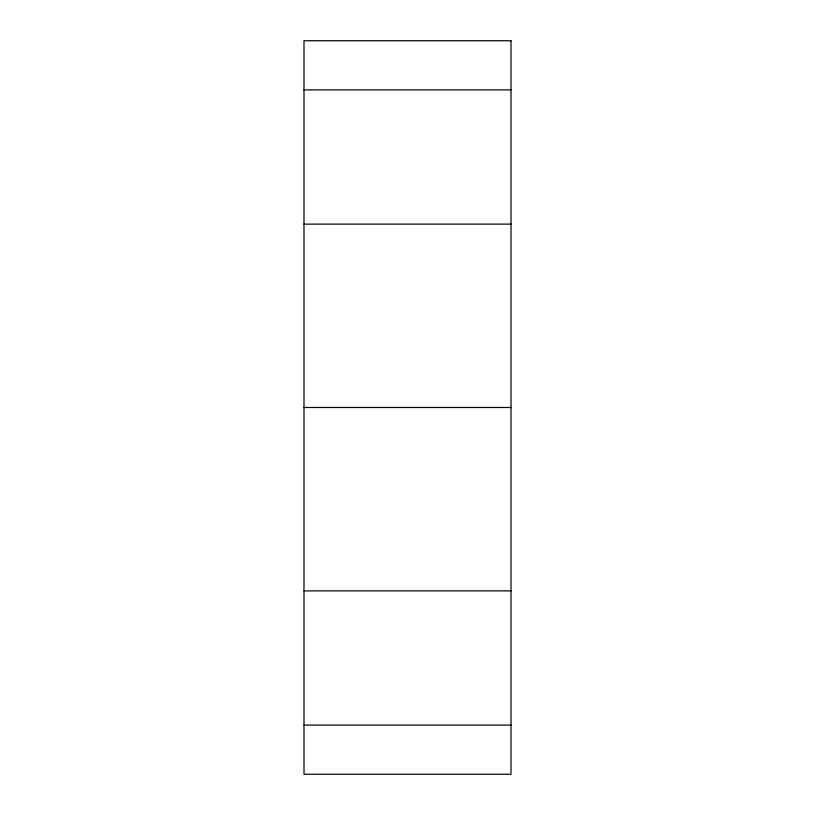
<?xml version="1.0" encoding="UTF-8"?>
<svg xmlns="http://www.w3.org/2000/svg" width="815" height="815" viewBox="0 0 815 815"><rect width="100%" height="100%" fill="white"/><g stroke="black" fill="none" stroke-linecap="round" stroke-linejoin="round"><path stroke-width="1.22" d="M303.995 89.884L511.005 89.884M303.995 224.125L511.005 224.125M303.995 407.5L511.005 407.5M303.995 590.875L511.005 590.875M303.995 725.116L511.005 725.116M511.005 40.75L303.995 40.75L303.995 774.25L511.005 774.25L511.005 40.75"/></g></svg>
